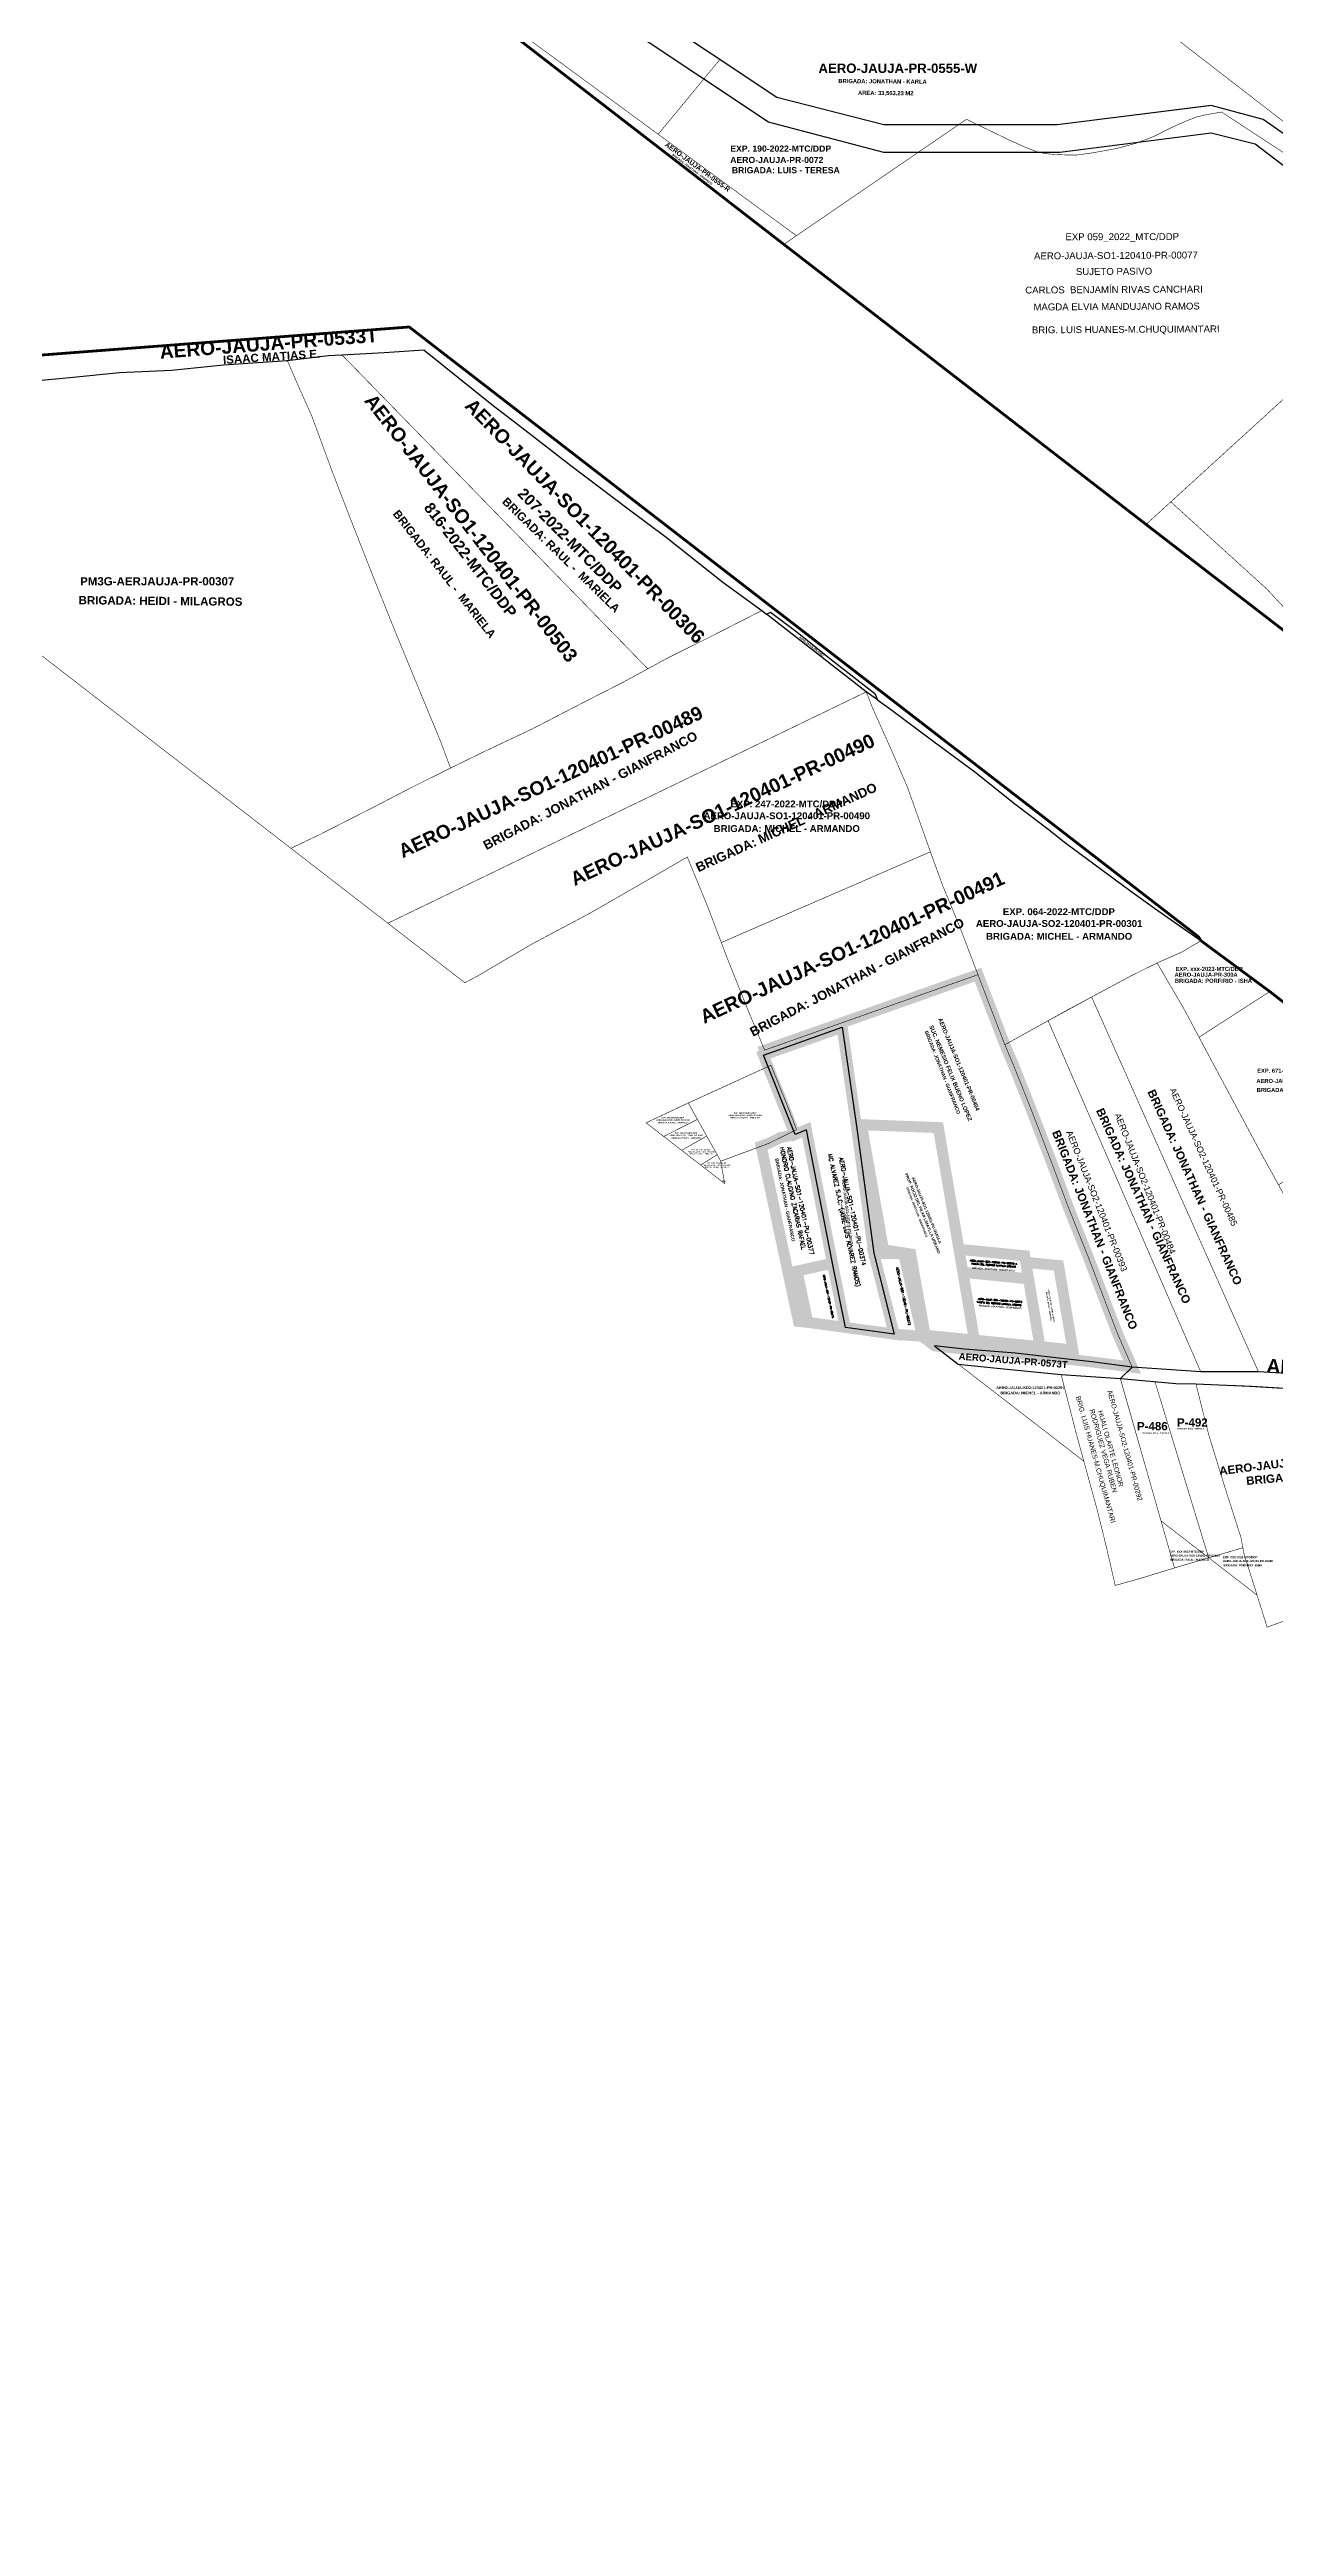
# Model space of a CAD drawing. Header units: metres. Extents: x 91 to 896469, y 125 to 17394210.
# Drawn here: x 447275 to 447721, y 8697278 to 8698179 of the extents above; entities that cross this region are included whole.
import ezdxf
from ezdxf.enums import TextEntityAlignment as Align

# ---------------------------------------------------------------- set-up
doc = ezdxf.new("R2010")
doc.units = ezdxf.units.M
doc.header["$MEASUREMENT"] = 0
doc.linetypes.add('DASHDOT2', pattern=[0.5, 0.25, -0.125, 0, -0.125])
doc.linetypes.add('DASHED', pattern=[0.75, 0.5, -0.25])
doc.layers.add('CBC-INTEREST-JAUJA', color=150, linetype='Continuous', lineweight=30)
doc.layers.add('PREDIO ADQUIRIDO ( CON RM)', color=3, linetype='Continuous', lineweight=30)
for name, color, linetype in [('CODIGO', 7, 'Continuous'), ('EXPEDIENTE', 150, 'Continuous'), ('EXPEDIENTES', 5, 'Continuous'), ('FAJA DERECHA', 6, 'Continuous'), ('JONATHAN_GIANFRANCO', 1, 'Continuous'), ('MICHEL_ARMANDO', 5, 'Continuous'), ('ortofoto 2025', 7, 'Continuous'), ('PREDIOS ADQUIRIDOS_PRO', 7, 'Continuous'), ('PREDIOS CON RM', 7, 'Continuous'), ('RIBERA IZQUIERDA', 5, 'Continuous'), ('SECTOR 1', 7, 'Continuous')]:
    doc.layers.add(name, color=color, linetype=linetype)
doc.layers.add('PREDIO DEFINIDO ( EN PROCESO)', color=7, linetype='Continuous', lineweight=30, true_color=0xe0e000)
doc.layers.add('PREDIOS NANCY B', color=7, linetype='Continuous', lineweight=9, true_color=0xcd8966)
doc.styles.add('ROMANS', font='romans.shx', dxfattribs={"width": 0.85})
doc.styles.add('SANSSERIFBOLD', font='sasb____.pfb')
doc.styles.get("Standard").update_dxf_attribs({"font": 'arial.ttf'})
doc.styles.add('VERTICES', font='sanssb__.ttf')

msp = doc.modelspace()

# ---------------------------------------------------------------- linework, layer by layer
at = {"color": 4, "linetype": 'DASHDOT2', "ltscale": 50}
for points in [[(447376.7, 8698236.83), (447462.04, 8698170.77), (447509.54, 8698134.12), (447542.56, 8698108.55), (447674.36, 8698006.66), (447752.19, 8697946.7), (447753.62, 8697945.16), (447848.5, 8697871.97), (447848.68, 8697872.15), (447865.61, 8697859.06), (447865.32, 8697858.79), (447868.22, 8697856.5), (447906.89, 8697825.9), (447930.81, 8697806.29), (447956.01, 8697788.87), (447983.06, 8697767.58), (448020.43, 8697739.13), (448032.31, 8697730.23), (448136.88, 8697648.53), (448137.61, 8697648.84), (448355.23, 8697480.65), (448383.74, 8697458.74), (448616.42, 8697278.9)], [(447769.65, 8697797.64), (447719.36, 8697836.75), (447694.34, 8697855.23), (447693.33, 8697856.75), (447406.29, 8698078.49), (447264.05, 8698067.64)]]:
    msp.add_lwpolyline(points, dxfattribs=at)
at = {"layer": 'CBC-INTEREST-JAUJA', "color": 150}
msp.add_lwpolyline([(447264.59, 8698058.38), (447282.81, 8698060.11), (447300.84, 8698061.93), (447319.75, 8698062.78), (447338.66, 8698064.69), (447361.92, 8698066.34), (447376.92, 8698068.08), (447381.82, 8698068.33), (447397.11, 8698069.18), (447411.56, 8698070.15), (447436.35, 8698050.27), (447447.21, 8698041.91), (447465.03, 8698028.1), (447485.99, 8698012.28), (447499.75, 8698001.98), (447520.34, 8697985.64), (447534.54, 8697975.31), (447536.24, 8697974.02), (447537.72, 8697974.77), (447547.39, 8697967.44), (447559.84, 8697957.56), (447575.71, 8697945.22), (447576.66, 8697942.82), (447581.89, 8697939.11), (447596.77, 8697927.91), (447612.11, 8697916.72), (447627.14, 8697904.65), (447638.56, 8697895.89), (447645.16, 8697890.78), (447668.36, 8697873.58), (447677.37, 8697867.05), (447694.34, 8697855.23), (447693.33, 8697856.75), (447406.29, 8698078.49), (447264.05, 8698067.64)], dxfattribs=at)
for points in [[(447536.24, 8697974.02), (447537.72, 8697974.77), (447547.39, 8697967.44), (447559.84, 8697957.56), (447575.71, 8697945.22), (447576.66, 8697942.82), (447572.54, 8697945.75)], [(447654.6, 8697702.03), (447645.77, 8697702.99), (447626.84, 8697705.19), (447608.31, 8697706.65), (447597.41, 8697707.87), (447606.03, 8697701.21), (447620.21, 8697699.72), (447643.45, 8697697.45), (447665, 8697695.93), (447669.29, 8697700.13)], [(447669.29, 8697700.13), (447665, 8697695.93), (447685.2, 8697694.17), (447692.48, 8697694.03), (447712.13, 8697693.26), (447728.28, 8697692.28), (447746.6, 8697692.21), (447769.69, 8697691.11), (447795.28, 8697688.23), (447820.5, 8697687.78), (447868.46, 8697686.57), (447868.55, 8697690.25), (447760.64, 8697694.68), (447759.91, 8697696.59), (447741.96, 8697696.87), (447715.23, 8697698.45), (447694.23, 8697698.45)]]:
    msp.add_lwpolyline(points, close=True, dxfattribs=at)
at = {"layer": 'FAJA DERECHA'}
msp.add_lwpolyline([(447739, 8698126), (447714, 8698145), (447698, 8698149), (447643, 8698142), (447579, 8698142), (447537, 8698153), (447462, 8698203)], dxfattribs=at)
at = {"layer": 'MICHEL_ARMANDO', "lineweight": 30, "elevation": 3363.6}
msp.add_lwpolyline([(447550.76, 8697786.48), (447546.65, 8697784.73), (447535.13, 8697813.61), (447563.79, 8697823.76), (447569.08, 8697786.9), (447575.28, 8697741.55), (447582.71, 8697712.11), (447564.95, 8697714.56), (447560.25, 8697737.94), (447550.76, 8697786.48)], dxfattribs=at)
at = {"layer": 'ortofoto 2025', "color": 30, "const_width": 1}
for points in [[(447376.7, 8698236.83), (447462.04, 8698170.77), (447509.54, 8698134.12), (447542.56, 8698108.55), (447674.36, 8698006.66), (447752.19, 8697946.7), (447753.62, 8697945.16), (447848.5, 8697871.97), (447848.68, 8697872.15), (447865.61, 8697859.06), (447865.32, 8697858.79), (447868.22, 8697856.5), (447906.89, 8697825.9), (447930.81, 8697806.29), (447956.01, 8697788.87), (447983.06, 8697767.58), (448020.43, 8697739.13), (448032.31, 8697730.23), (448136.88, 8697648.53), (448137.61, 8697648.84), (448355.23, 8697480.65), (448383.74, 8697458.74), (448616.42, 8697278.9)], [(447769.65, 8697797.64), (447719.36, 8697836.75), (447694.34, 8697855.23), (447693.33, 8697856.75), (447406.29, 8698078.49), (447264.05, 8698067.64)]]:
    msp.add_lwpolyline(points, dxfattribs=at)
at = {"layer": 'PREDIO ADQUIRIDO ( CON RM)', "lineweight": 0, "const_width": 0.2}
for points in [[(447310.36, 8698288.22), (447372.02, 8698240.36), (447376.7, 8698236.83), (447462.04, 8698170.77), (447476.33, 8698159.75), (447509.54, 8698134.12), (447528.3, 8698119.63), (447542.56, 8698108.55), (447674.36, 8698006.66), (447752.19, 8697946.7), (447718.36, 8697983.1), (447683.36, 8698014.87), (447674.36, 8698006.67), (447542.57, 8698108.55), (447547.15, 8698111.69), (447496.86, 8698148.59), (447414.12, 8698209.3), (447404.41, 8698216.68)], [(447468, 8698210), (447443.33, 8698245.02), (447414.12, 8698209.3), (447496.86, 8698148.59), (447519.31, 8698175.79)], [(447606.04, 8698152), (447579, 8698152), (447540, 8698162), (447519.31, 8698175.79), (447496.86, 8698148.59), (447547.15, 8698111.69)], [(447401.57, 8697966.77), (447409.65, 8697947.18), (447417.73, 8697927.65), (447421.31, 8697918.04), (447434.5, 8697924.48), (447451.24, 8697932.37), (447468.9, 8697941.51), (447484.5, 8697949.47), (447493.08, 8697954.15), (447381.82, 8698068.33), (447376.92, 8698068.08), (447361.92, 8698066.34), (447366.74, 8698055.22), (447370.81, 8698046.18), (447378.61, 8698025), (447385.65, 8698006.78), (447393.65, 8697986.45)], [(447465.03, 8698028.1), (447447.21, 8698041.91), (447436.35, 8698050.27), (447411.56, 8698070.15), (447397.11, 8698069.18), (447381.82, 8698068.33), (447493.08, 8697954.15), (447500.07, 8697957.96), (447516.24, 8697966.01), (447534.53, 8697975.31), (447520.34, 8697985.64), (447499.75, 8698001.98), (447485.99, 8698012.28)], [(447572.54, 8697945.75), (447556.66, 8697958.09), (447544.21, 8697967.97), (447534.54, 8697975.31), (447516.24, 8697966.01), (447500.07, 8697957.96), (447484.5, 8697949.47), (447468.9, 8697941.51), (447451.24, 8697932.37), (447434.5, 8697924.48), (447421.31, 8697918.04), (447407.09, 8697910.97), (447393.18, 8697903.73), (447373.42, 8697893.7), (447363.24, 8697888.86), (447398.51, 8697861.6)], [(447398.51, 8697861.6), (447572.54, 8697945.75), (447574.81, 8697939.99), (447582.24, 8697923.39), (447587.44, 8697911.33), (447591.61, 8697899.68), (447595.89, 8697887.57), (447519.83, 8697854.57), (447515.08, 8697867.09), (447507.45, 8697885.7), (447492.15, 8697876.81), (447472.23, 8697865.36), (447451.29, 8697854.23), (447430.67, 8697842.13), (447426.52, 8697839.95)], [(447398.51, 8697861.6), (447572.54, 8697945.75), (447574.81, 8697939.99), (447582.24, 8697923.39), (447587.44, 8697911.33), (447591.61, 8697899.68), (447595.89, 8697887.57), (447519.83, 8697854.57), (447515.08, 8697867.09), (447507.45, 8697885.7), (447492.15, 8697876.81), (447472.23, 8697865.36), (447451.29, 8697854.23), (447430.67, 8697842.13), (447426.52, 8697839.95)], [(447572.54, 8697945.75), (447581.89, 8697939.11), (447596.77, 8697927.91), (447612.11, 8697916.72), (447627.14, 8697904.65), (447638.56, 8697895.89), (447645.16, 8697890.78), (447668.36, 8697873.58), (447677.37, 8697867.05), (447694.34, 8697855.23), (447687.22, 8697851.05), (447678.36, 8697847.15), (447668.93, 8697842.48), (447645.27, 8697829.78), (447622.98, 8697817.4), (447616.94, 8697833.1), (447609.92, 8697851.47), (447606.4, 8697860.74), (447600.33, 8697875.36), (447595.89, 8697887.57), (447591.61, 8697899.68), (447587.44, 8697911.33), (447582.24, 8697923.39), (447574.81, 8697939.99)], [(447600.33, 8697875.36), (447595.89, 8697887.57), (447519.83, 8697854.57), (447522.17, 8697848.39), (447529.51, 8697830.07), (447535.58, 8697815.43), (447613.2, 8697842.89), (447609.92, 8697851.47), (447606.4, 8697860.74)], [(447654.54, 8697834.76), (447715.23, 8697698.45), (447741.96, 8697696.87), (447759.91, 8697696.59), (447758.72, 8697699.7), (447745.66, 8697724.34), (447733.43, 8697746.66), (447722.54, 8697766.42), (447716.66, 8697777.06), (447707.98, 8697793.3), (447698.03, 8697811.87), (447688.08, 8697830.57), (447678.36, 8697847.15), (447668.93, 8697842.48)], [(447694.34, 8697855.23), (447687.22, 8697851.05), (447678.36, 8697847.15), (447688.08, 8697830.57), (447693.63, 8697820.13), (447719.36, 8697836.75)], [(447654.54, 8697834.76), (447654.54, 8697834.76), (447638.72, 8697826.13), (447694.23, 8697698.45), (447715.23, 8697698.45)], [(447719.36, 8697836.75), (447693.63, 8697820.13), (447698.03, 8697811.87), (447707.98, 8697793.3), (447716.66, 8697777.06), (447722.54, 8697766.42), (447740.34, 8697777.84), (447764.91, 8697793.8), (447769.65, 8697797.64)], [(447638.72, 8697826.13), (447622.98, 8697817.4), (447626.34, 8697809.45), (447632.97, 8697792.78), (447639.73, 8697775.25), (447646.16, 8697758.05), (447653.52, 8697739.67), (447660.94, 8697720.16), (447664.18, 8697711.78), (447669.29, 8697700.13), (447694.23, 8697698.45)], [(447507.8, 8697796.21), (447522.67, 8697802.98), (447537.86, 8697809.94), (447544.01, 8697794.83), (447547.18, 8697786.51), (447537.06, 8697781.52), (447519.64, 8697775.03), (447518.31, 8697777.41), (447514.51, 8697784.19), (447511.13, 8697790.24)], [(447492.46, 8697788.99), (447493.8, 8697789.61), (447507.8, 8697796.21), (447511.13, 8697790.24), (447498.87, 8697784.04)], [(447498.87, 8697784.04), (447511.13, 8697790.24), (447514.51, 8697784.19), (447505.4, 8697778.99)], [(447505.4, 8697778.99), (447514.51, 8697784.19), (447518.31, 8697777.41), (447512.31, 8697773.64)], [(447512.31, 8697773.64), (447518.31, 8697777.41), (447519.64, 8697775.03), (447519.79, 8697773.88), (447520.83, 8697768.22), (447520.02, 8697767.68)], [(447520.02, 8697767.68), (447520.83, 8697768.22), (447521.06, 8697766.97), (447521.08, 8697766.87)], [(447606.03, 8697701.21), (447620.21, 8697699.72), (447643.45, 8697697.45), (447648.73, 8697676.83), (447651.72, 8697665.89)], [(447643.45, 8697697.45), (447664.99, 8697695.93), (447684.69, 8697627.08), (447672.1, 8697623.22), (447663.12, 8697620.7), (447660.01, 8697634.31), (447656.72, 8697647.64), (447648.73, 8697676.83)], [(447692.48, 8697694.03), (447685.2, 8697694.17), (447678.26, 8697694.78), (447677.59, 8697694.84), (447697.13, 8697630.75), (447709.57, 8697634.43), (447708.9, 8697638.08), (447702.91, 8697656.78), (447697.18, 8697675.41)], [(447692.48, 8697694.03), (447712.13, 8697693.26), (447728.28, 8697692.28), (447746.6, 8697692.21), (447769.69, 8697691.11), (447771.43, 8697680.09), (447773.42, 8697666.32), (447776.06, 8697640.03), (447778.52, 8697626.1), (447769.06, 8697623.51), (447765.82, 8697622.8), (447754.58, 8697619.4), (447735.5, 8697611.72), (447718.39, 8697605.54), (447713.83, 8697620.09), (447710.03, 8697631.99), (447709.57, 8697634.43), (447708.9, 8697638.08), (447702.91, 8697656.78), (447697.18, 8697675.41)], [(447679.79, 8697644.19), (447684.69, 8697627.08), (447697.13, 8697630.75), (447697.11, 8697630.8)]]:
    msp.add_lwpolyline(points, close=True, dxfattribs=at)
for points in [[(447468, 8698210), (447519.31, 8698175.79), (447540, 8698162), (447579, 8698152), (447606.04, 8698152), (447609.01, 8698154.04), (447613.21, 8698152), (447642, 8698152), (447698, 8698159), (447717, 8698154), (447747, 8698133)], [(447468, 8698210), (447519.31, 8698175.79), (447540, 8698162), (447579, 8698152), (447606.04, 8698152), (447609.01, 8698154.04), (447613.21, 8698152), (447642, 8698152), (447698, 8698159), (447717, 8698154), (447747, 8698133)], [(447785.45, 8698105.97), (447678.95, 8698188.29)], [(447785.45, 8698105.97), (447678.95, 8698188.29)], [(447751.11, 8698076.66), (447674.36, 8698006.67), (447542.57, 8698108.55), (447609.01, 8698154.04), (447624.39, 8698146.57), (447630.8, 8698143.72), (447634.44, 8698142.3), (447637.52, 8698141.58), (447640.84, 8698141.26), (447645.49, 8698141.05), (447649.25, 8698141.04), (447655.14, 8698141.87), (447663.93, 8698143.47), (447670.64, 8698145.31), (447676.96, 8698147.7), (447684.41, 8698151.41), (447689.12, 8698153.48), (447692.72, 8698154.89), (447696.38, 8698155.74), (447701.82, 8698156.69), (447727.25, 8698140)], [(447747, 8698133), (447717, 8698154), (447698, 8698159), (447642, 8698152), (447613.21, 8698152), (447624.39, 8698146.57), (447630.8, 8698143.72), (447634.44, 8698142.3), (447637.52, 8698141.58), (447640.84, 8698141.26), (447645.49, 8698141.05), (447649.25, 8698141.04), (447655.14, 8698141.87), (447663.93, 8698143.47), (447670.64, 8698145.31), (447676.96, 8698147.7), (447684.41, 8698151.41), (447689.12, 8698153.48), (447692.72, 8698154.89), (447696.38, 8698155.74), (447701.82, 8698156.69), (447727.25, 8698140)], [(447749.56, 8698075.25), (447683.36, 8698014.87), (447683.36, 8698014.87), (447718.36, 8697983.1), (447753.62, 8697945.16)], [(447154.91, 8698049.89), (447363.24, 8697888.86), (447373.42, 8697893.7), (447393.18, 8697903.73), (447407.09, 8697910.97), (447421.31, 8697918.04), (447417.73, 8697927.65), (447409.65, 8697947.18), (447401.57, 8697966.77), (447393.65, 8697986.45), (447385.65, 8698006.78), (447378.61, 8698025), (447370.81, 8698046.18), (447366.74, 8698055.22), (447361.92, 8698066.34), (447338.66, 8698064.69), (447319.75, 8698062.78), (447300.84, 8698061.93), (447282.81, 8698060.11), (447264.59, 8698058.38)], [(447665, 8697695.93), (447679.8, 8697644.19), (447697.11, 8697630.8), (447677.59, 8697694.84), (447665, 8697695.93)], [(447697.17, 8697630.76), (447714.74, 8697617.18), (447713.83, 8697620.09), (447710.03, 8697631.99), (447709.57, 8697634.43), (447697.17, 8697630.76)]]:
    msp.add_lwpolyline(points, dxfattribs=at)
at = {"layer": 'PREDIO DEFINIDO ( EN PROCESO)', "lineweight": 0, "const_width": 4}
for points in [[(447639.73, 8697775.25), (447632.97, 8697792.78), (447626.34, 8697809.45), (447622.98, 8697817.4), (447616.94, 8697833.1), (447613.2, 8697842.89), (447535.58, 8697815.43), (447536.18, 8697813.99), (447563.79, 8697823.76), (447569.08, 8697786.9), (447575.28, 8697741.55), (447586.13, 8697741.43), (447592.97, 8697711.3), (447597.41, 8697707.87), (447608.31, 8697706.65), (447626.84, 8697705.19), (447645.77, 8697702.99), (447654.6, 8697702.03), (447669.29, 8697700.13), (447664.18, 8697711.78), (447660.94, 8697720.16), (447653.52, 8697739.67), (447646.16, 8697758.05), (447639.73, 8697775.25)], [(447550.76, 8697786.48), (447546.65, 8697784.73), (447546.64, 8697784.74), (447541.36, 8697783.64), (447537.06, 8697781.52), (447534.31, 8697780.5), (447547.9, 8697716.76), (447551.28, 8697716.42), (447547.37, 8697735.06), (447560.25, 8697737.94)]]:
    msp.add_lwpolyline(points, close=True, dxfattribs=at)
for points, elevation in [([(447550.76, 8697786.48), (447546.65, 8697784.73), (447535.13, 8697813.61), (447563.79, 8697823.76), (447569.08, 8697786.9), (447575.28, 8697741.55), (447582.71, 8697712.11), (447564.95, 8697714.56), (447560.25, 8697737.94), (447550.76, 8697786.48)], 3363.6), ([(447564.95, 8697714.56), (447551.28, 8697716.42), (447547.37, 8697735.06), (447560.25, 8697737.94), (447564.95, 8697714.56)], 3363.6), ([(447586.13, 8697741.43), (447575.28, 8697741.55), (447582.71, 8697712.11), (447592.96, 8697711.35), (447586.13, 8697741.43)], 3364.6)]:
    msp.add_lwpolyline(points, dxfattribs=dict(at, elevation=elevation))
at = {"layer": 'PREDIO DEFINIDO ( EN PROCESO)', "lineweight": 0, "const_width": 4, "elevation": 3363.49}
for points in [[(447593.98, 8697711.75), (447611.89, 8697709.96), (447598.79, 8697787.26), (447570.81, 8697788.31), (447577.58, 8697749.91), (447578.83, 8697742.81), (447588.71, 8697741.29)], [(447606.29, 8697742.99), (447630.18, 8697740.62), (447631.6, 8697732.24), (447607.71, 8697734.61)], [(447635.77, 8697707.59), (447647.71, 8697706.41), (447642.52, 8697737.07), (447630.58, 8697738.25)], [(447607.71, 8697734.61), (447631.6, 8697732.24), (447635.77, 8697707.59), (447611.89, 8697709.96)]]:
    msp.add_lwpolyline(points, close=True, dxfattribs=at)
at = {"layer": 'RIBERA IZQUIERDA'}
msp.add_lwpolyline([(447747, 8698133), (447717, 8698154), (447698, 8698159), (447642, 8698152), (447579, 8698152), (447540, 8698162), (447468, 8698210)], dxfattribs=at)
at = {"layer": 'RIBERA IZQUIERDA', "color": 4}
msp.add_lwpolyline([(447747, 8698133), (447717, 8698154), (447698, 8698159), (447642, 8698152), (447579, 8698152), (447540, 8698162), (447468, 8698210)], dxfattribs=at)

# ---------------------------------------------------------------- texts
at = {"layer": 'CBC-INTEREST-JAUJA', "style": 'SANSSERIFBOLD'}
for s, height, rotation, p in [('AERO-JAUJA-PR-0533T', 5, 4.4214, (447315.72, 8698066.94)), ('ISAAC MATIAS E. ', 3, 3.84261, (447338.64, 8698064.97)), ('AERO-JAUJA-PR-0568T', 0.7068, 321.83453, (447548.03, 8697965.44)), ('AERO-JAUJA-PR-0573T', 2.5, 355.53254, (447606.1, 8697702.86)), ('AERO-JAUJA-PR-0524T', 5, 356.58802, (447718.06, 8697698.19))]:
    msp.add_text(s, height=height, rotation=rotation, dxfattribs=at).set_placement(p)
at = {"layer": 'CODIGO', "color": 6, "linetype": 'Continuous', "lineweight": 20, "style": 'SANSSERIFBOLD'}
for s, height, rotation, p in [('BRIGADA: JONATHAN - KARLA', 1.5103, 359.55212, (447578.48, 8698167.09)), ('AREA: 33,563.23 M2 ', 1.5103, 359.55212, (447579.94, 8698162.84)), ('BRIGADA: JONATHAN - ARMANDO', 0.7615, 322.82493, (447509.05, 8698135.53)), ('BRIGADA: HEIDI - MILAGROS', 3, 359.433, (447315.78, 8697977.34)), ('BRIGADA: JONATHAN - GIANFRANCO', 3.375, 27.65653, (447472.94, 8697908.39)), ('BRIGADA: MICHEL - ARMANDO', 3.375, 24.42329, (447544.16, 8697894.97)), ('BRIGADA: JONATHAN - GIANFRANCO', 3.375, 27.65653, (447569.97, 8697840.51)), ('BRIGADA: JONATHAN - GIANFRANCO', 1.2542, 291.53903, (447599.72, 8697807.1, 1406.18)), ('BRIGADA: JONATHAN - GIANFRANCO', 3, 294.3144, (447672.06, 8697758.15)), ('BRIGADA: JONATHAN - GIANFRANCO', 3, 294.3144, (447690.73, 8697764.95)), ('BRIGADA: JONATHAN - GIANFRANCO', 3, 291.53903, (447654.33, 8697749.51)), ('BRIGADA: JONATHAN - GIANFRANCO', 1.1921, 281.53903, (447542.42, 8697760.85, 1336.53)), ('BRIGADA: JONATHAN - GIANFRANCO', 0.75, 291.53903, (447590.67, 8697756.33, 840.87)), ('BRIGADA: JONATHAN - GIANFRANCO', 0.6, 356.36156, (447618.82, 8697735.38, 672.7)), ('BRIGADA: JONATHAN - GIANFRANCO', 0.6, 356.36156, (447621.22, 8697721.73, 672.7)), ('BRIGADA: HEIDI - MILAGROS', 3, 5.24422, (447740.6, 8697659.96))]:
    msp.add_text(s, height=height, rotation=rotation, dxfattribs=at).set_placement(p, align=Align.CENTER)
at = {"layer": 'CODIGO', "lineweight": 20, "style": 'SANSSERIFBOLD'}
for s, height, p in [('AERO-JAUJA-PR-0072', 2.25, (447523.07, 8698138.12)), ('AERO-JAUJA-SO2-120401-PR-00300', 1.5, (447714.5, 8697803.49)), ('AERO-JAUJA-SO2-120401-PR-0486A', 0.75, (447682.89, 8697631.2)), ('AERO-JAUJA-SO2-120401-PR-00286', 0.75, (447702.33, 8697629.21))]:
    msp.add_text(s, height=height, dxfattribs=at).set_placement(p)
at = {"layer": 'CODIGO', "color": 6, "linetype": 'Continuous', "lineweight": 20, "style": 'SANSSERIFBOLD'}
for s, height, p in [('BRIGADA: LUIS - TERESA', 2.25, (447523.64, 8698134.4)), ('BRIGADA: PORFIRIO - ISHA', 1.5, (447714.6, 8697800.2)), ('BRIGADA: RAUL - MARIELA', 0.75, (447683.12, 8697629.68)), ('BRIGADA: PORFIRIO - ISHA', 0.75, (447702.55, 8697627.68))]:
    msp.add_text(s, height=height, dxfattribs=at).set_placement(p)
at = {"layer": 'CODIGO', "color": 1, "lineweight": 20, "style": 'SANSSERIFBOLD'}
for s, rotation, p in [('AERO-JAUJA-SO1-120401-PR-00503', 307.84911, (447426.86, 8698003.81)), ('AERO-JAUJA-SO1-120401-PR-00306', 314.32519, (447468.45, 8698006.18)), ('AERO-JAUJA-SO1-120401-PR-00489', 25, (447458.77, 8697910.79)), ('AERO-JAUJA-SO1-120401-PR-00490', 25, (447521.32, 8697900.65)), ('AERO-JAUJA-SO1-120401-PR-00491', 25, (447568.48, 8697850.55))]:
    msp.add_text(s, height=5, rotation=rotation, dxfattribs=at).set_placement(p, align=Align.CENTER)
at = {"layer": 'CODIGO', "color": 6, "linetype": 'Continuous', "lineweight": 0, "style": 'SANSSERIFBOLD'}
for s, height, rotation, p in [('BRIGADA: RAUL -  MARIELA', 3, 307.98849, (447417.91, 8697987.72)), ('BRIGADA: RAUL -  MARIELA', 3, 315.67628, (447460.51, 8697994.5)), ('BRIGADA: MICHEL - ARMANDO', 0.5, 279.46684, (447564.1, 8697754.31)), ('BRIGADA: MICHEL - ARMANDO', 0.5, 279.46684, (447638.74, 8697722.21))]:
    msp.add_text(s, height=height, rotation=rotation, dxfattribs=at).set_placement(p, align=Align.CENTER)
at = {"layer": 'CODIGO', "color": 1, "lineweight": 0, "style": 'SANSSERIFBOLD'}
for s, height, p in [('AERO-JAUJA-SO1-120401-PR-00490', 2.5, (447543.64, 8697899.45)), ('AERO-JAUJA-SO2-120401-PR-00301', 2.5, (447642.73, 8697860.25)), ('AERO-JAUJA-SO1-120401-PR-00496', 0.5, (447502.19, 8697789.77)), ('AERO-JAUJA-SO1-120401-PR-00497', 0.5, (447507.03, 8697784.15)), ('AERO-JAUJA-SO1-120401-PR-00302', 0.5, (447528.5, 8697791.5)), ('AERO-JAUJA-SO1-120401-PR-00510', 0.4, (447512.48, 8697778.26)), ('AERO-JAUJA-SO1-120401-PR-00510A', 0.4, (447518.14, 8697773.41)), ('AERO-JAUJA-SO1-120401-PR-00302', 0.05, (447520.81, 8697767.61)), ('AERO-JAUJA-SO2-120401-PR-00291', 1.0264, (447632.26, 8697692.13))]:
    msp.add_text(s, height=height, dxfattribs=at).set_placement(p, align=Align.CENTER)
at = {"layer": 'CODIGO', "color": 6, "linetype": 'Continuous', "lineweight": 0, "style": 'SANSSERIFBOLD'}
for s, height, p in [('BRIGADA: MICHEL - ARMANDO', 2.5, (447543.64, 8697894.79)), ('BRIGADA: MICHEL - ARMANDO', 2.5, (447642.73, 8697855.59)), ('BRIGADA: MICHEL - ARMANDO', 0.5, (447502.19, 8697788.84)), ('BRIGADA: MICHEL - ARMANDO', 0.5, (447528.5, 8697790.57)), ('BRIGADA: MICHEL - ARMANDO', 0.5, (447507.03, 8697783.21)), ('BRIGADA: MICHEL - ARMANDO', 0.4, (447512.48, 8697777.51)), ('BRIGADA: MICHEL - ARMANDO', 0.4, (447518.14, 8697772.66)), ('BRIGADA: MICHEL - ARMANDO', 0.05, (447520.81, 8697767.52)), ('BRIGADA: MICHEL - ARMANDO', 1.0264, (447632.26, 8697690.22)), ('BRIGADA: RAUL -  MARIELA', 0.5, (447677.92, 8697675.94)), ('BRIGADA: RAUL -  MARIELA', 0.5, (447690.66, 8697677.48))]:
    msp.add_text(s, height=height, dxfattribs=at).set_placement(p, align=Align.CENTER)
at = {"layer": 'CODIGO', "color": 1, "lineweight": 0, "style": 'SANSSERIFBOLD'}
msp.add_text('AERO-JAUJA-SO1-120401-PU-00371', height=0.5, rotation=279.46684, dxfattribs=at).set_placement((447639.66, 8697722.36), align=Align.CENTER)
at = {"layer": 'CODIGO', "color": 1, "linetype": 'Continuous', "lineweight": 0, "style": 'SANSSERIFBOLD'}
for s, p in [('P-486', (447676.64, 8697677.16)), ('P-492', (447691.19, 8697678.5))]:
    msp.add_text(s, height=3, dxfattribs=at).set_placement(p, align=Align.CENTER)
at = {"layer": 'CODIGO', "color": 1, "lineweight": 20, "char_height": 2.3, "width": 57.4131, "attachment_point": 1}
for s, insert, rotation in [('\\pxt22;AERO-JAUJA-SO2-120401-PR-00485', (447684.96, 8697802), 294.54127), ('AERO-JAUJA-SO2-120401-PR-00393', (447647.41, 8697786.46), 291.65128), ('AERO-JAUJA-SO2-120401-PR-00484', (447664.99, 8697792.86), 291.65128)]:
    msp.add_mtext(s, dxfattribs=dict(at, insert=insert, rotation=rotation))
at = {"layer": 'EXPEDIENTE', "color": 3, "linetype": 'Continuous', "lineweight": 20, "style": 'SANSSERIFBOLD'}
msp.add_text('EXP. 190-2022-MTC/DDP', height=2.25, dxfattribs=at).set_placement((447523.09, 8698142.25))
at = {"layer": 'EXPEDIENTE', "lineweight": 0, "style": 'SANSSERIFBOLD'}
for s, height, p in [('EXP. 247-2022-MTC/DDP', 2.5, (447543.54, 8697903.74)), ('EXP. 064-2022-MTC/DDP', 2.5, (447642.63, 8697864.54)), ('EXP. 899-2022-MTC/DDP', 0.5, (447502.17, 8697790.63)), ('EXP. 900-2022-MTC/DDP', 0.5, (447507.01, 8697785)), ('EXP. 412-2021-MTC/DDP', 0.5, (447528.48, 8697792.36)), ('EXP. 1211-2022-MTC/DDP', 0.4, (447512.47, 8697778.95)), ('EXP. 0207-2023-MTC/DDP', 0.4, (447518.12, 8697774.1)), ('EXP. 412-2021-MTC/DDP', 0.05, (447520.81, 8697767.7))]:
    msp.add_text(s, height=height, dxfattribs=at).set_placement(p, align=Align.CENTER)
at = {"layer": 'EXPEDIENTE', "linetype": 'Continuous', "lineweight": 20, "style": 'SANSSERIFBOLD'}
for s, height, p in [('EXP. 671-2021-MTC/DDP', 1.5, (447714.76, 8697807.2)), ('EXP. XXX-2023-MTC/DDP', 0.75, (447682.82, 8697632.61)), ('EXP. XXX-2022-MTC/DDP', 0.75, (447702.26, 8697630.62))]:
    msp.add_text(s, height=height, dxfattribs=at).set_placement(p)
at = {"layer": 'EXPEDIENTES', "color": 5, "linetype": 'DASHED', "style": 'VERTICES'}
for s, rotation, p in [('207-2022-MTC/DDP', 314.80628, (447464.8, 8698000.89)), ('816-2022-MTC/DDP', 307.68893, (447428.59, 8697993.78))]:
    msp.add_text(s, height=4, rotation=rotation, dxfattribs=at).set_placement(p, align=Align.MIDDLE)
at = {"layer": 'JONATHAN_GIANFRANCO', "lineweight": 20, "style": 'ROMANS'}
msp.add_text('HONORIO CLAUDINO ZACARIAS RAFAEL', height=1.5, rotation=282.08682, dxfattribs=at).set_placement((447541.09, 8697780.05))
msp.add_text('AERO-JAUJA-SO1-120401-PU-00377', height=1.5, rotation=282.08682, dxfattribs=at).set_placement((447547.92, 8697760.43), align=Align.CENTER)
at = {"layer": 'JONATHAN_GIANFRANCO', "lineweight": 25, "style": 'ROMANS'}
for s, p in [('AERO-JAUJA-SO1-120401-PU-00372-A', (447618.83, 8697738)), ('YANETH DEL ROSARIO LIMAYLLA URBANO', (447618.86, 8697736.88)), ('YANETH DEL ROSARIO LIMAYLLA URBANO', (447620.83, 8697722.91)), ('AERO-JAUJA-SO1-120401-PU-00372', (447621.25, 8697724.09))]:
    msp.add_text(s, height=0.6, rotation=355.89557, dxfattribs=at).set_placement(p, align=Align.CENTER)
at = {"layer": 'MICHEL_ARMANDO', "lineweight": 25, "style": 'ROMANS'}
for s, height, p in [('MC ALVAREZ S.A.C. (JOSE LUIS ALVAREZ RAMOS)', 1.5, (447563.79, 8697753.41)), ('AERO-JAUJA-SO1-120401-PU-00374', 1.5, (447566.8, 8697756.62)), ('AERO-JAUJA-SO1-120401-PU-00375', 0.6, (447558.48, 8697725.85)), ('AERO-JAUJA-SO1-120401-PU-00373', 0.8, (447585.68, 8697725.85))]:
    msp.add_text(s, height=height, rotation=282.08682, dxfattribs=at).set_placement(p, align=Align.CENTER)
at = {"layer": 'PREDIO DEFINIDO ( EN PROCESO)', "lineweight": 15, "insert": (447555.17, 8698174.32), "char_height": 3.4274, "width": 72.3281, "attachment_point": 1, "style": 'VERTICES'}
msp.add_mtext('AERO-JAUJA-PR-0555-W', dxfattribs=at)
at = {"layer": 'PREDIO DEFINIDO ( EN PROCESO)', "lineweight": 15, "insert": (447500.19, 8698145.84), "char_height": 1.728, "width": 36.466, "attachment_point": 1, "rotation": 323.74767, "style": 'VERTICES'}
msp.add_mtext('AERO-JAUJA-PR-0555-R', dxfattribs=at)
at = {"layer": 'PREDIOS ADQUIRIDOS_PRO', "lineweight": 20, "style": 'SANSSERIFBOLD'}
msp.add_text('AERO-JAUJA-PR-300A', height=1.5, dxfattribs=at).set_placement((447684.73, 8697842.13))
at = {"layer": 'PREDIOS ADQUIRIDOS_PRO', "color": 6, "linetype": 'Continuous', "lineweight": 20, "style": 'SANSSERIFBOLD'}
msp.add_text('BRIGADA: PORFIRIO - ISHA', height=1.5, dxfattribs=at).set_placement((447684.83, 8697839.91))
at = {"layer": 'PREDIOS ADQUIRIDOS_PRO', "linetype": 'Continuous', "lineweight": 20, "style": 'SANSSERIFBOLD'}
msp.add_text('EXP. xxx-2023-MTC/DDP', height=1.5, dxfattribs=at).set_placement((447685.08, 8697844.23))
at = {"layer": 'PREDIOS CON RM', "color": 1, "lineweight": 20, "style": 'SANSSERIFBOLD'}
msp.add_text('PM3G-AERJAUJA-PR-00307', height=3, dxfattribs=at).set_placement((447314.6, 8697984.48), align=Align.CENTER)
msp.add_text('AERO-JAUJA-SO2-120401-PR-00294', height=3, rotation=7.03267, dxfattribs=at).set_placement((447737.22, 8697665.27), align=Align.CENTER)
at = {"layer": 'PREDIOS NANCY B', "color": 3}
for s, rotation, p in [('EXP 059_2022_MTC/DDP', 0.08992, (447665.69, 8698110.08)), ('AERO-JAUJA-SO1-120410-PR-00077', 0.32935, (447663.39, 8698103.25)), ('SUJETO PASIVO', 0.32935, (447662.71, 8698097.47)), ('CARLOS  BENJAMÍN RIVAS CANCHARI', 0.32935, (447662.71, 8698090.85)), ('MAGDA ELVIA MANDUJANO RAMOS', 0.32935, (447663.65, 8698084.69)), ('BRIG. LUIS HUANES-M.CHUQUIMANTARI', 0.32935, (447666.97, 8698076.37))]:
    msp.add_text(s, height=2.5, rotation=rotation, dxfattribs=at).set_placement(p, align=Align.CENTER)
at = {"layer": 'PREDIOS NANCY B', "color": 4}
msp.add_text('BRIG. LUIS HUANES-M.CHUQUIMANTARI', height=1.75, rotation=285.56308, dxfattribs=at).set_placement((447655.21, 8697666.28), align=Align.CENTER)
at = {"layer": 'PREDIOS NANCY B', "color": 6}
for s, p in [('RODRIGUEZ VEGA RUBEN', (447658, 8697669.45)), ('AERO-JAUJA-SO2-120401-PR-00292', (447665.84, 8697671.36)), ('HUALI OLARTE LEONOR', (447660.68, 8697670.27))]:
    msp.add_text(s, height=1.75, rotation=285.56308, dxfattribs=at).set_placement(p, align=Align.CENTER)
at = {"layer": 'SECTOR 1', "color": 1, "linetype": 'Continuous', "lineweight": 0, "style": 'SANSSERIFBOLD'}
for s, height, rotation, p in [('SUC. NEMESIO FELIX BUENO LOPEZ', 1.5, 292.472, (447602.58, 8697806.79)), ('AERO-JAUJA-SO1-120401-PR-00404', 1.5, 292.472, (447605.59, 8697810)), ('AERO-JAUJA-SO1-120401-PU-00374', 1.0143, 277.10904, (447565.23, 8697756.17)), ('PROP. ROCIO DEL PILAR LIMAYLLA URBANO', 1.0143, 292.472, (447592.61, 8697755.86)), ('AERO-JAUJA-SO1-120401-PU-00404-A', 1.0143, 292.472, (447594.04, 8697756.98))]:
    msp.add_text(s, height=height, rotation=rotation, dxfattribs=at).set_placement(p, align=Align.CENTER)

doc.saveas('drawing.dxf')
